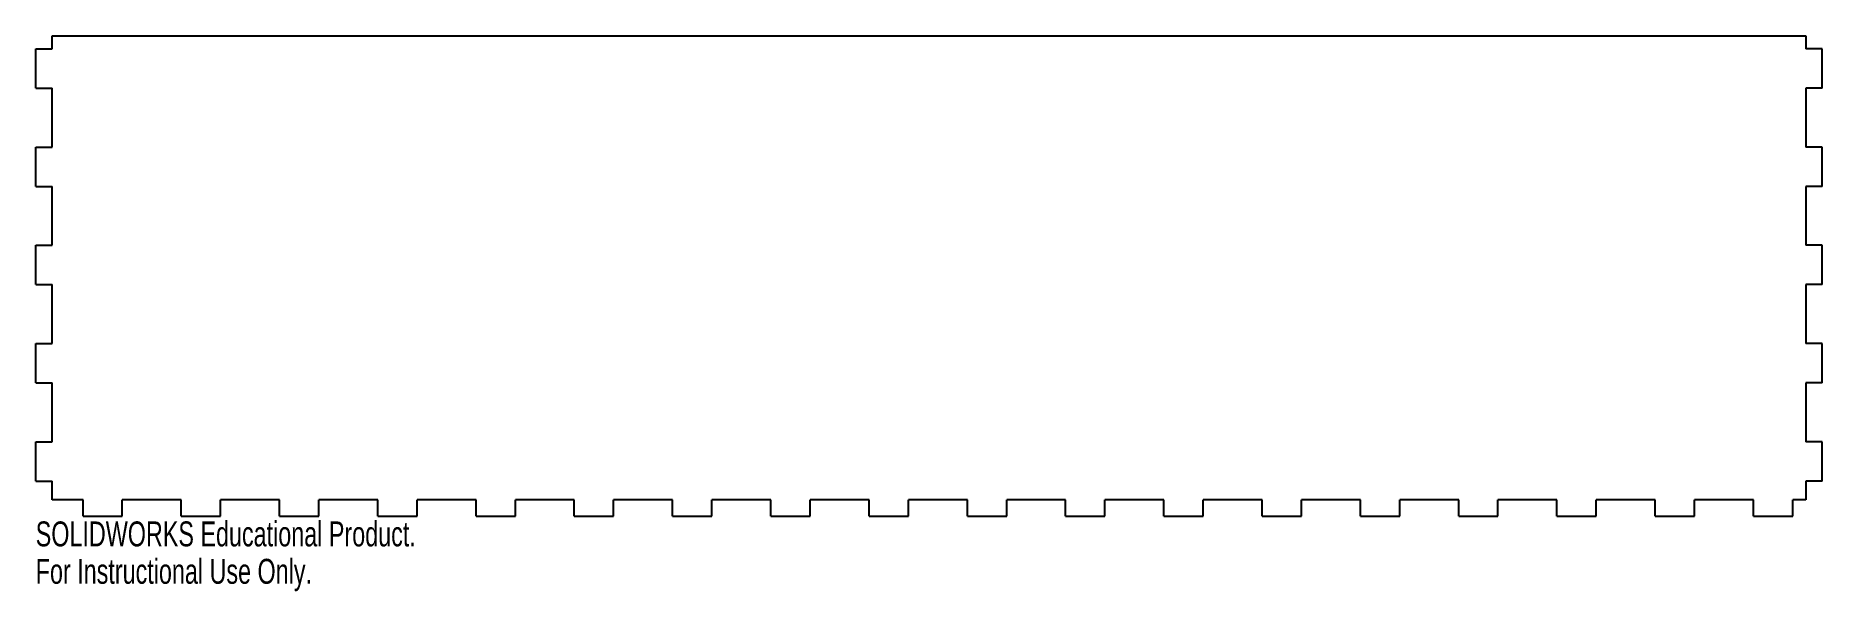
# Model space of a CAD drawing. Header units: millimetres. Extents: x -337 to 10, y -18 to 90.
import ezdxf

# ---------------------------------------------------------------- set-up
doc = ezdxf.new("R2010")
doc.units = ezdxf.units.MM
doc.styles.add('SLDTEXTSTYLE0', font='TXT', dxfattribs={"width": 0.7})

msp = doc.modelspace()

# ---------------------------------------------------------------- linework, layer by layer
at = {"color": 7, "linetype": 'Continuous', "lineweight": 25}
for p, q in [((-336.825, 87.46), (-333.65, 87.46)), ((-336.825, 79.84), (-336.825, 87.46)), ((-333.65, 90), (6.35, 90)), ((-333.65, 87.46), (-333.65, 90)), ((6.35, 90), (6.35, 87.46)), ((9.525, 87.46), (6.35, 87.46)), ((9.525, 79.84), (9.525, 87.46)), ((-336.825, 79.84), (-333.65, 79.84)), ((-333.65, 68.41), (-333.65, 79.84)), ((6.35, 79.84), (6.35, 68.41)), ((9.525, 79.84), (6.35, 79.84)), ((-336.825, 68.41), (-333.65, 68.41)), ((-336.825, 60.79), (-336.825, 68.41)), ((9.525, 68.41), (6.35, 68.41)), ((9.525, 60.79), (9.525, 68.41)), ((-336.825, 60.79), (-333.65, 60.79)), ((-333.65, 49.36), (-333.65, 60.79)), ((6.35, 60.79), (6.35, 49.36)), ((9.525, 60.79), (6.35, 60.79)), ((-336.825, 49.36), (-333.65, 49.36)), ((-336.825, 41.74), (-336.825, 49.36)), ((9.525, 49.36), (6.35, 49.36)), ((9.525, 41.74), (9.525, 49.36)), ((-336.825, 41.74), (-333.65, 41.74)), ((-333.65, 30.31), (-333.65, 41.74)), ((6.35, 41.74), (6.35, 30.31)), ((9.525, 41.74), (6.35, 41.74)), ((-336.825, 30.31), (-333.65, 30.31)), ((-336.825, 22.69), (-336.825, 30.31)), ((9.525, 30.31), (6.35, 30.31)), ((9.525, 22.69), (9.525, 30.31)), ((-336.825, 22.69), (-333.65, 22.69)), ((-333.65, 11.26), (-333.65, 22.69)), ((6.35, 22.69), (6.35, 11.26)), ((9.525, 22.69), (6.35, 22.69)), ((-336.825, 11.26), (-333.65, 11.26)), ((-336.825, 3.64), (-336.825, 11.26)), ((9.525, 11.26), (6.35, 11.26)), ((9.525, 3.64), (9.525, 11.26)), ((-336.825, 3.64), (-333.65, 3.64)), ((-333.65, 0), (-333.65, 3.64)), ((6.35, 3.64), (6.35, 0)), ((9.525, 3.64), (6.35, 3.64)), ((-327.66, 0), (-333.65, 0)), ((-327.66, -3.175), (-327.66, 0)), ((-320.04, -3.175), (-320.04, 0)), ((-308.61, 0), (-320.04, 0)), ((-308.61, -3.175), (-308.61, 0)), ((-300.99, -3.175), (-300.99, 0)), ((-289.56, 0), (-300.99, 0)), ((-289.56, -3.175), (-289.56, 0)), ((-281.94, -3.175), (-281.94, 0)), ((-270.51, 0), (-281.94, 0)), ((-270.51, -3.175), (-270.51, 0)), ((-262.89, -3.175), (-262.89, 0)), ((-251.46, 0), (-262.89, 0)), ((-251.46, -3.175), (-251.46, 0)), ((-243.84, -3.175), (-243.84, 0)), ((-232.41, 0), (-243.84, 0)), ((-232.41, -3.175), (-232.41, 0)), ((-224.79, -3.175), (-224.79, 0)), ((-213.36, 0), (-224.79, 0)), ((-213.36, -3.175), (-213.36, 0)), ((-205.74, -3.175), (-205.74, 0)), ((-194.31, 0), (-205.74, 0)), ((-194.31, -3.175), (-194.31, 0)), ((-186.69, -3.175), (-186.69, 0)), ((-175.26, 0), (-186.69, 0)), ((-175.26, -3.175), (-175.26, 0)), ((-167.64, -3.175), (-167.64, 0)), ((-156.21, 0), (-167.64, 0)), ((-156.21, -3.175), (-156.21, 0)), ((-148.59, -3.175), (-148.59, 0)), ((-137.16, 0), (-148.59, 0)), ((-137.16, -3.175), (-137.16, 0)), ((-129.54, -3.175), (-129.54, 0)), ((-118.11, 0), (-129.54, 0)), ((-118.11, -3.175), (-118.11, 0)), ((-110.49, -3.175), (-110.49, 0)), ((-99.06, 0), (-110.49, 0)), ((-99.06, -3.175), (-99.06, 0)), ((-91.44, -3.175), (-91.44, 0)), ((-80.01, 0), (-91.44, 0)), ((-80.01, -3.175), (-80.01, 0)), ((-72.39, -3.175), (-72.39, 0)), ((-60.96, 0), (-72.39, 0)), ((-60.96, -3.175), (-60.96, 0)), ((-53.34, -3.175), (-53.34, 0)), ((-41.91, 0), (-53.34, 0)), ((-41.91, -3.175), (-41.91, 0)), ((-34.29, -3.175), (-34.29, 0)), ((-22.86, 0), (-34.29, 0)), ((-22.86, -3.175), (-22.86, 0)), ((-15.24, -3.175), (-15.24, 0)), ((-3.81, 0), (-15.24, 0)), ((-3.81, -3.175), (-3.81, 0)), ((3.81, -3.175), (3.81, 0)), ((6.35, 0), (3.81, 0)), ((-327.66, -3.175), (-320.04, -3.175)), ((-308.61, -3.175), (-300.99, -3.175)), ((-289.56, -3.175), (-281.94, -3.175)), ((-270.51, -3.175), (-262.89, -3.175)), ((-251.46, -3.175), (-243.84, -3.175)), ((-232.41, -3.175), (-224.79, -3.175)), ((-213.36, -3.175), (-205.74, -3.175)), ((-194.31, -3.175), (-186.69, -3.175)), ((-175.26, -3.175), (-167.64, -3.175)), ((-156.21, -3.175), (-148.59, -3.175)), ((-137.16, -3.175), (-129.54, -3.175)), ((-118.11, -3.175), (-110.49, -3.175)), ((-99.06, -3.175), (-91.44, -3.175)), ((-80.01, -3.175), (-72.39, -3.175)), ((-60.96, -3.175), (-53.34, -3.175)), ((-41.91, -3.175), (-34.29, -3.175)), ((-22.86, -3.175), (-15.24, -3.175)), ((-3.81, -3.175), (3.81, -3.175))]:
    msp.add_line(p, q, dxfattribs=at)

# ---------------------------------------------------------------- texts
at = {"color": 7, "linetype": 'Continuous', "char_height": 4.83362, "attachment_point": 1, "style": 'SLDTEXTSTYLE0'}
for s, insert in [('SOLIDWORKS Educational Product.', (-336.825, -4.195)), ('For Instructional Use Only.', (-336.825, -11.445))]:
    msp.add_mtext(s, dxfattribs=dict(at, insert=insert))

doc.saveas('drawing.dxf')
